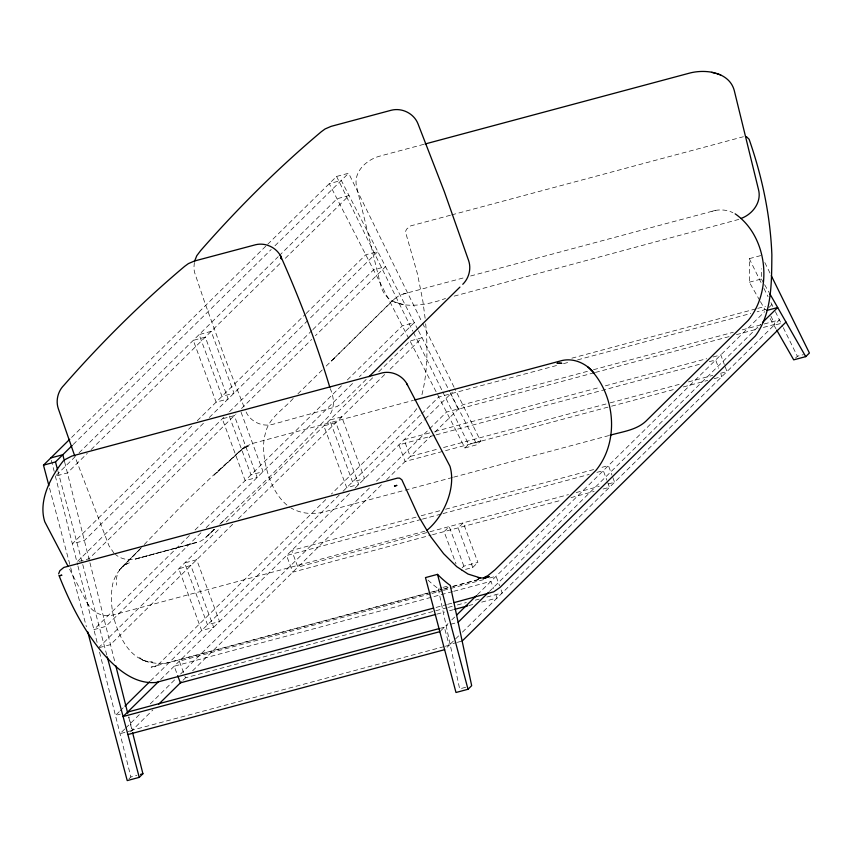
<?xml version="1.0" encoding="UTF-8"?>
<svg xmlns="http://www.w3.org/2000/svg" width="852" height="852" viewBox="0 0 852 852"><rect width="100%" height="100%" fill="white"/><g stroke="black" fill="none" stroke-linecap="round" stroke-linejoin="round"><path stroke-width="0.64" stroke-dasharray="4.26 3.19" d="M194.362 262.501L193.873 268.21L194.469 272.118L204.586 302.023L224.577 357.148L245.206 409.887M117.097 575.27L116.223 579.861L116.639 585.122M421.942 394.71C427.725 371.483 427.821 347.222 425.649 323.515M416.788 408.64L412.709 413.955L331.428 494.022M140.697 548.251C130.399 560.19 114.583 569.615 112.262 586.527C110.59 597.476 111.399 608.679 114.253 619.361C119.365 637.733 130.782 660.971 152.455 662.1L146.043 661.482L143.551 660.236L147.492 661.823L146.043 661.482C154.148 663.484 162.615 664.379 170.762 662.142L442.337 589.382M144.254 544.534L185.693 501.572L218.293 470.581L245.067 446.682L253.278 443.253L413.401 400.355M71.632 437.417L266.751 245.238M267.698 244.3L336.583 176.449L348.617 173.222L421.964 322.056M73.24 444.456L271.202 249.476M274.983 245.749L348.617 173.222M75.285 456.555L55.369 476.172L67.404 472.956L87.309 453.339M79.076 452.827L278.221 256.676M279.168 255.738L337.009 198.761L349.043 195.545L284.557 259.051M91.111 449.6L280.766 262.789M191.604 426.309L72.345 543.778L84.369 540.551L203.639 423.082M197.281 420.718L305.186 314.431M306.134 313.504L365.764 254.769L377.798 251.542L308.701 319.606M209.315 417.491L307.753 320.533M223.959 417.171L76.925 562.011L88.949 558.784L235.993 413.955M229.486 411.74L311.928 330.533M312.876 329.607L373.517 269.871L385.551 266.644L315.421 335.709M241.51 408.513L311.63 339.447M189.432 535.514L93.89 629.617L105.925 626.39L201.466 532.287M195.108 529.923L341.727 385.498M347.403 379.907L402.272 325.869L414.296 322.652L359.438 376.69M206.195 527.633L353.761 382.282M366.147 379.47L342.461 402.804L337.104 406.51L272.661 424.36C261.926 427.267 249.87 421.42 245.695 411.101M98.47 647.85L220.625 527.526M226.312 521.925L373.091 377.351M378.778 371.749L410.025 340.97L422.049 337.754L388.906 370.396M232.66 524.299L110.494 644.623L99.673 647.52M238.336 518.698L385.115 374.124M325.752 499.602L159.399 663.452L154.617 666.871L156.448 665.753L151.113 667.169L448.109 587.603M119.237 711.718L115.446 715.446L120.249 714.157M120.185 710.781L123.977 707.043M150.527 680.897L339.213 495.044M343.005 491.306L420.76 414.722M421.708 413.784L438.78 396.979L557.091 365.38M160.655 679.545L351.248 491.817M355.039 488.079L424.253 419.898M425.201 418.971L452.465 392.112M124.754 729.024L120.015 733.678L132.049 730.462M125.691 728.087L140.836 713.177M150.303 703.848L174.905 679.619M180.592 674.017L369.875 487.589M376.499 481.06L446.533 412.08L458.557 408.853M130.59 731.889L152.87 709.95M182.935 680.333L186.939 676.392M192.616 670.801L382.846 483.425M386.627 479.697L431.112 435.883M434.893 432.156L462.721 404.753L588.391 371.078M129.057 778.781L130.888 776.981L136.906 775.363M417.874 329.618L341.29 180.443L329.255 183.659L464.947 447.939L468.611 444.339L480.635 441.112L454.819 388.725M464.947 447.939L476.971 444.723L480.635 441.112M462.146 567.837L463.861 566.154L477.897 562.395L463.254 522.819L458.12 527.867L472.764 567.453L461.283 570.52M472.764 567.453L477.897 562.395M440.74 630.768L444.35 627.21L449.142 645.241L446.427 647.903M448.003 623.621L446.107 625.485L458.131 622.269M451.794 619.883L454.638 617.082M477.397 594.675L764.702 311.683M771.912 304.579L767.396 309.02L757.14 311.779M489.421 591.448L760.602 324.335M458.642 635.88L450.122 644.272L456.129 642.664M462.423 632.152L773.957 325.294L781.178 323.366M763.403 327.424L774.937 324.335L779.452 319.883L764.063 324.005M795.544 358.042L797.376 356.243L803.383 354.634M394.785 298.669L331.151 361.269L391.824 301.182L398.331 296.134L403.305 294.004L465.49 277.358M293.195 398.448C283.695 409.311 268.859 417.629 265.59 432.773C262.693 442.018 263.375 451.922 264.897 461.358C268.252 478.696 275.164 496.844 290.01 507.504M297.912 393.826L322.429 369.768M326.209 366.062L335.635 356.807M214.406 529.294L203.926 539.167L200.454 541.244L135.149 559.04L196.471 542.586L135.947 559.018C128.854 560.722 121.005 559.21 115.414 554.428M214.342 529.326L205.683 537.463L214.129 529.539M219.763 524.257L270.702 475.767L328.808 416.191C335.187 408.289 334.176 397.33 330.214 388.597M221.073 523.011L225.386 518.975M738.812 219.411L453.2 296.389M424.839 531.222L114.232 614.675C103.891 618.073 91.75 612.716 87.192 602.875L68.746 567.613M423.774 144.339L380.216 156.012C366.562 159.462 352.675 172.061 356.743 187.312L380.961 286.325C389.002 313.11 426.266 305.804 445.511 298.445M450.42 215.236L410.589 225.908L406.585 229.167L405.424 231.712L417.469 273.907L422.848 301.012L425.116 318.286M451.698 214.896L743.359 136.735M470.613 275.984L715.286 210.423C721.165 209.347 727.523 209.986 732.901 212.68M759.771 300.479L749.334 282.204A172.179 69.63 75 0 0 749.281 258.657L761.305 255.43M749.334 282.204L761.358 278.987A172.179 69.63 75 0 0 761.592 268.753M571.862 358.181L756.523 308.701M757.801 308.36L765.501 306.294M563.502 363.655L569.913 361.94M577.613 359.874L750.729 313.493M593.514 369.704L733.295 332.259M742.262 329.852L762.785 324.356M594.132 372.782L458.206 409.205L450.655 393.901M595.41 372.441L730.058 336.359M736.469 334.644L758.269 328.797M429.717 432.912L404.072 439.781L410.238 456.448L438.45 448.887M434.85 431.538L600.266 387.213M605.399 385.839L706.702 358.692M713.113 356.977L720.803 354.911L724.328 364.432M434.85 435.212L398.938 444.84L405.105 461.496L610.277 406.521M436.128 434.871L701.569 363.74M709.269 361.685L715.68 359.959L718.758 368.298M443.572 447.513L608.999 403.188M610.277 402.847L680.812 383.954M688.501 381.888L712.868 375.359M720.558 373.293L726.969 371.578L724.775 365.625M611.566 406.18L675.679 389.002M683.379 386.936L707.735 380.407M714.146 378.693L721.846 376.627L720.962 374.252M452.423 477.493L323.046 512.159C312.396 514.757 300.671 513.554 291.118 508.069M453.701 477.152L608.701 435.617M416.085 517.132L291.703 550.467L297.87 567.134L428.662 532.085M421.218 515.758L440.452 510.604M445.585 509.23L594.334 469.377M602.023 467.311L608.434 465.597L611.96 475.118M421.218 519.432L286.57 555.515L292.737 572.182L431.229 535.077M422.496 519.092L441.741 513.937M443.019 513.596L589.201 474.426M596.901 472.359L603.312 470.645L606.837 480.166M429.951 531.744L568.444 494.629M576.133 492.573L599.212 486.385M608.19 483.979L614.601 482.264L612.407 476.311M432.518 534.726L562.032 500.028M571.01 497.621L594.089 491.434M603.067 489.027L609.478 487.312L607.274 481.359M428.034 580.095A172.179 69.63 75 0 0 438.226 588.636L441.837 587.678M443.04 587.347L450.25 585.42M453.051 586.272L478.941 579.339M443.615 589.041L451.304 586.975M452.582 586.634L479.484 579.424M430.675 593.801L179.335 661.141L183.734 673.048M431.953 593.45L442.209 590.702M443.498 590.361L484.532 579.371M489.655 577.997L496.066 576.271L499.591 585.793M452.476 591.629L174.202 666.2L177.727 675.721M453.754 591.288L490.944 581.32L493.585 588.466M436.075 607.423L446.352 604.664M447.641 604.324L452.785 602.95M447.098 607.71L185.502 677.809L184.181 674.241M448.376 607.369L452.22 606.336M457.354 604.963L466.332 602.556M475.31 600.159L479.154 599.126M486.843 597.06L502.233 592.939L500.028 586.985M436.842 614.143L444.531 612.077M449.664 610.703L453.509 609.67M468.898 605.548L472.743 604.515M481.721 602.119L497.11 597.987L495.342 593.226M440.505 628.243L444.35 627.21M457.332 642.344L462.146 641.055M444.009 646.615L132.401 730.111L128.897 716.894M445.298 646.263L449.142 645.241M465.671 687.276L459.654 688.885L438.226 588.636M712.016 211.285L715.286 210.423M403.305 294.004L406.564 293.152M394.529 301.959L398.299 303.046M399.684 303.461L403.518 304.558M114.008 553.246L108.992 545.759L75.157 457.141M87.192 602.875L89.247 606.358M761.358 278.987L763.978 283.546M764.627 284.696L769.196 292.683M760.431 301.619L765 309.606M770.123 318.584L776.087 329.021M418.47 330.778L449.718 391.632M450.314 392.804L476.971 444.723M764.83 262.576L770.101 273.279M749.281 258.657L761.592 283.641M763.946 288.402L768.046 296.741M770.975 302.684L773.073 306.933M775.395 311.64L782.711 326.486M783.297 327.679L797.376 356.243M770.879 316.092L774.937 324.335M422.549 323.238L454.233 387.532M336.583 176.449L412.869 331.226M413.454 332.418L442.199 390.759M442.784 391.952L468.611 444.339M463.861 566.154L449.217 526.579L444.094 531.627L455.99 563.79M241.095 412.304L263.044 471.635L251.01 474.852L228.155 413.05M57.883 470.911L82.399 563.236M82.74 564.514L106.905 655.55M49.597 488.239L70.365 566.452M70.705 567.741L86.371 626.721M64.656 462.008L89.63 561.489M89.95 562.778L114.818 661.834M128.695 717.086L132.262 731.304M51.408 460.378L54.155 471.316M55.316 475.948L77.596 564.716M77.926 566.005L97.298 643.185M99.556 652.195L130.888 776.981M119.823 569.477L119.237 570.254L124.317 565.014L129.909 562.565L124.317 565.014L122.88 566.452L141.517 547.516L119.823 569.477M238.911 451.837L214.161 475.086L245.067 446.682L238.911 451.837M244.396 447.832L242.777 448.802L248.294 446.075L244.396 447.832M211.147 331.364L199.123 334.58L221.989 396.382L234.012 393.166L211.147 331.364M205.289 337.136L193.266 340.353L216.12 402.155L228.155 398.938L205.289 337.136M234.321 415.606L222.287 418.822L245.152 480.624L257.176 477.408L234.321 415.606M341.727 416.862L329.703 420.089L352.568 481.891L364.592 478.664L341.727 416.862M335.869 422.635L323.845 425.862L346.7 487.663L358.735 484.437L335.869 422.635M196.684 559.732L184.65 562.959L207.515 624.761L219.539 621.534L196.684 559.732M190.816 565.504L178.792 568.731L201.658 630.533L213.682 627.317L190.816 565.504M142.827 660.215L139.462 657.393L142.827 660.215"/><path stroke-width="1.28" d="M58.66 573.769L59.853 570.691L63.847 567.432L397.543 478.089L399.631 478.132L401.867 479.804L418.598 516.376L430.792 536.771L443.626 553.704L456.715 566.644L467.993 574.035L480.23 577.89L478.11 577.848L486.023 578.061L483.883 578.007L489.229 576.58L484.085 577.954M194.522 261.308L196.769 255.728L200.625 250.626C237.91 208.08 278.103 168.068 321.406 131.645L325.102 128.95L331.108 126.362L391.249 110.249C401.899 107.512 413.774 113.369 417.906 123.583L444.297 191.583L468.611 260.563C471.444 268.753 468.941 278.274 462.764 284.302M63.282 460.921C50.577 477.077 38.095 500.848 44.783 521.775L68.139 566.442M48.915 485.672L43.473 465.16L69.736 439.281M43.473 465.16L55.497 461.933L72.292 445.394M368.991 376.669L459.931 287.103M124.924 706.116L149.579 681.824M158.76 681.408L123.103 716.532L439.834 631.662M158.547 704.359L181.263 681.983M87.735 631.854L127.225 780.592L139.249 777.365L142.912 773.754L132.582 732.592M456.534 615.219L476.449 595.601M458.131 622.269L488.473 592.385M762.508 322.471L777.674 307.529L766.853 310.426M462.146 641.055L785.991 322.077M468.014 689.268L471.678 685.658L450.25 585.42A172.179 69.63 75 0 1 437.513 574.365L425.478 577.592L455.99 692.495L468.014 689.268L437.513 574.365M776.747 330.161L793.713 359.853L805.736 356.626L809.4 353.016L771.273 275.665M64.635 459.792L71.802 456.086L380.524 373.368C390.855 369.981 403.017 375.306 407.565 385.168L449.973 466.268C456.406 487.972 443.732 516.738 426.735 530.487M484.468 577.294L487.813 575.696L494.948 569.86L595.985 470.347C619.074 442.071 615.602 396.904 591.394 370.428M741.048 218.453C752.604 214.289 761.848 202.126 758.493 189.57L734.275 90.557C729.312 71.792 705.03 68.778 688.938 73.283L425.052 143.999M50.79 457.939L62.824 454.723L64.432 461.156M414.69 400.003L562 360.534C574.237 357.712 586.804 363.815 594.345 373.389M609.979 435.276C622.801 431.517 637.53 430.111 647.222 419.876L748.258 320.363C773.158 289.808 767.908 236.568 735.138 213.809M433.508 608.115L155.98 682.473C134.669 684.401 116.958 669.225 103.774 654.283C83.975 631.108 70.109 603.557 58.948 575.366M454.063 602.609L493.734 591.799L499.986 587.465L755.447 335.837C772.242 312.94 771.561 282.087 771.869 254.908C770.368 215.503 762.114 176.513 749.132 139.323L746.384 136.618M435.553 614.484L180.368 682.857L177.727 675.721M454.787 609.329L467.61 605.889M127.619 712.08L439.227 628.584M127.885 734.552L444.627 649.682M140.505 774.404L142.912 773.754M711.718 72.324L715.542 73.421M716.937 73.836L720.707 74.923M587.848 366.903L591.171 370.226M406.564 383.464L407.565 385.168M769.846 293.823L805.736 356.626M74.731 455.937L58.33 408.726C55.561 400.674 57.893 391.26 63.911 385.274C101.196 342.728 141.4 302.726 184.703 266.303L188.388 263.609L194.405 261.021L255.749 244.705C265.313 242.447 275.782 247.208 280.532 255.802C299.595 298.605 316.326 342.472 329.83 387.351M55.497 461.933L57.542 469.633M107.245 656.839L139.249 777.365M115.787 665.7L127.736 713.294M396.734 485.416L394.508 486.045L396.734 485.416M61.727 575.207L60.023 575.643L61.727 575.207M559.849 363.303L557.016 363.346L561.841 363.303L559.849 363.303M281.075 257.986L280.532 255.802L281.309 258.933L281.075 257.986"/></g></svg>
